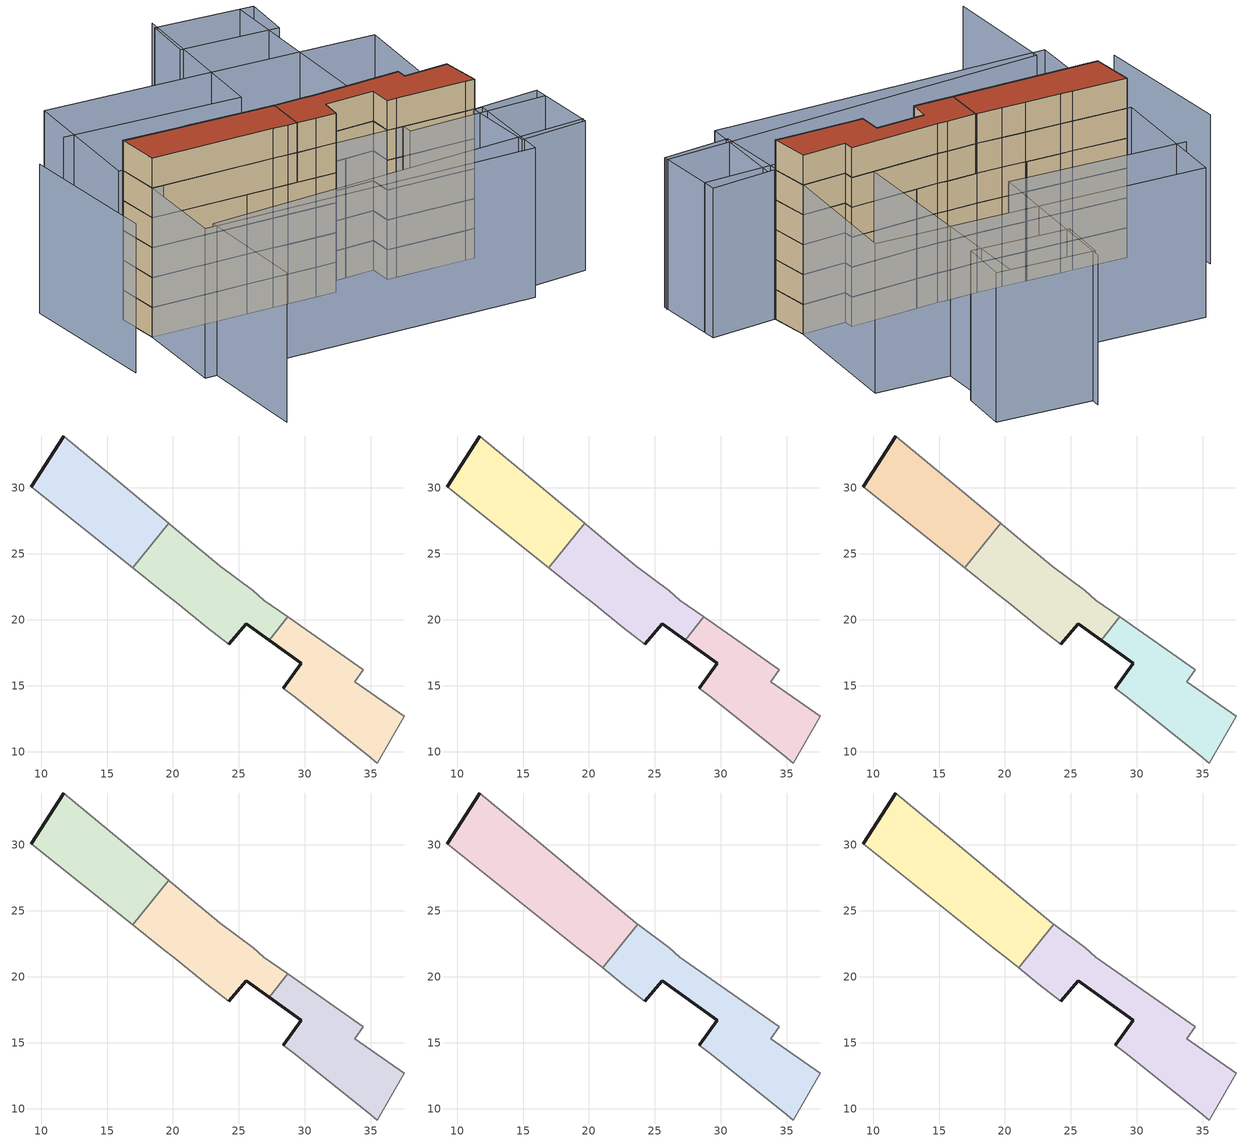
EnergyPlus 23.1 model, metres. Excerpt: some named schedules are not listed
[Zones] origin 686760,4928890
93487a3be9cabf93_F0_dwelling_0
 floor ground (EU_floor_Construction): 35.5,9.14 37.52,12.68 33.8,15.3 34.42,16.2 28.7,20.22 27.3,18.46 29.73,16.72 28.38,14.82 29.12,14.24 34.77,9.72 z0
 wall outside (EU_wall_Construction): 28.38,14.82 29.73,16.72 27.3,18.46 z0:3
 wall adiabatic (EU_wall_Construction): 28.7,20.22 34.42,16.2 33.8,15.3 37.52,12.68 35.5,9.14 34.77,9.72 29.12,14.24 28.38,14.82 z0:3
 wall to 93487a3be9cabf93_F0_dwelling_1 (EU_wall_Construction): 27.3,18.46 28.7,20.22 z0:3
93487a3be9cabf93_F0_dwelling_1
 floor ground (EU_floor_Construction): 27.3,18.46 28.7,20.22 26.9,21.49 26.08,22.19 23.59,24.05 21.63,25.68 19.74,27.26 19.67,27.32 16.96,23.93 19.12,22.21 20.27,21.3 22.58,19.45 24.23,18.14 25.56,19.71 z0
 wall outside (EU_wall_Construction): 27.3,18.46 25.56,19.71 24.23,18.14 z0:3
 wall adiabatic (EU_wall_Construction): 24.23,18.14 22.58,19.45 20.27,21.3 19.12,22.21 16.96,23.93 / 19.67,27.32 19.74,27.26 21.63,25.68 23.59,24.05 26.08,22.19 26.9,21.49 28.7,20.22 z0:3
 wall to 93487a3be9cabf93_F0_dwelling_2 (EU_wall_Construction): 16.96,23.93 19.67,27.32 z0:3
93487a3be9cabf93_F0_dwelling_2
 floor ground (EU_floor_Construction): 16.96,23.93 19.67,27.32 16.97,29.56 16.06,30.31 11.71,33.94 9.27,30.08 z0
 wall outside (EU_wall_Construction): 9.27,30.08 11.71,33.94 z0:3
 wall adiabatic (EU_wall_Construction): 16.96,23.93 9.27,30.08 / 11.71,33.94 16.06,30.31 16.97,29.56 19.67,27.32 z0:3
93487a3be9cabf93_F1_dwelling_0
 floor to 93487a3be9cabf93_F0_dwelling_0 (EU_floor_Construction): 35.5,9.14 37.52,12.68 33.8,15.3 34.42,16.2 28.7,20.22 27.3,18.46 29.73,16.72 28.38,14.82 29.12,14.24 34.77,9.72 z3
 wall outside (EU_wall_Construction): 28.38,14.82 29.73,16.72 27.3,18.46 z3:6
 wall adiabatic (EU_wall_Construction): 28.7,20.22 34.42,16.2 33.8,15.3 37.52,12.68 35.5,9.14 34.77,9.72 29.12,14.24 28.38,14.82 z3:6
 wall to 93487a3be9cabf93_F1_dwelling_1 (EU_wall_Construction): 27.3,18.46 28.7,20.22 z3:6
93487a3be9cabf93_F1_dwelling_1
 floor to 93487a3be9cabf93_F0_dwelling_1 (EU_floor_Construction): 27.3,18.46 28.7,20.22 26.9,21.49 26.08,22.19 23.59,24.05 21.63,25.68 19.74,27.26 19.67,27.32 16.96,23.93 19.12,22.21 20.27,21.3 22.58,19.45 24.23,18.14 25.56,19.71 z3
 wall outside (EU_wall_Construction): 27.3,18.46 25.56,19.71 24.23,18.14 z3:6
 wall adiabatic (EU_wall_Construction): 24.23,18.14 22.58,19.45 20.27,21.3 19.12,22.21 16.96,23.93 / 19.67,27.32 19.74,27.26 21.63,25.68 23.59,24.05 26.08,22.19 26.9,21.49 28.7,20.22 z3:6
 wall to 93487a3be9cabf93_F1_dwelling_2 (EU_wall_Construction): 16.96,23.93 19.67,27.32 z3:6
93487a3be9cabf93_F1_dwelling_2
 floor to 93487a3be9cabf93_F0_dwelling_2 (EU_floor_Construction): 16.96,23.93 19.67,27.32 16.97,29.56 16.06,30.31 11.71,33.94 9.27,30.08 z3
 wall outside (EU_wall_Construction): 9.27,30.08 11.71,33.94 z3:6
 wall adiabatic (EU_wall_Construction): 16.96,23.93 9.27,30.08 / 11.71,33.94 16.06,30.31 16.97,29.56 19.67,27.32 z3:6
93487a3be9cabf93_F2_dwelling_0
 floor to 93487a3be9cabf93_F1_dwelling_0 (EU_floor_Construction): 35.5,9.14 37.52,12.68 33.8,15.3 34.42,16.2 28.7,20.22 27.3,18.46 29.73,16.72 28.38,14.82 29.12,14.24 34.77,9.72 z6
 wall outside (EU_wall_Construction): 28.38,14.82 29.73,16.72 27.3,18.46 z6:9
 wall adiabatic (EU_wall_Construction): 28.7,20.22 34.42,16.2 33.8,15.3 37.52,12.68 35.5,9.14 34.77,9.72 29.12,14.24 28.38,14.82 z6:9
 wall to 93487a3be9cabf93_F2_dwelling_1 (EU_wall_Construction): 27.3,18.46 28.7,20.22 z6:9
93487a3be9cabf93_F2_dwelling_1
 floor to 93487a3be9cabf93_F1_dwelling_1 (EU_floor_Construction): 27.3,18.46 28.7,20.22 26.9,21.49 26.08,22.19 23.59,24.05 21.63,25.68 19.74,27.26 19.67,27.32 16.96,23.93 19.12,22.21 20.27,21.3 22.58,19.45 24.23,18.14 25.56,19.71 z6
 wall outside (EU_wall_Construction): 27.3,18.46 25.56,19.71 24.23,18.14 z6:9
 wall adiabatic (EU_wall_Construction): 24.23,18.14 22.58,19.45 20.27,21.3 19.12,22.21 16.96,23.93 / 19.67,27.32 19.74,27.26 21.63,25.68 23.59,24.05 26.08,22.19 26.9,21.49 28.7,20.22 z6:9
 wall to 93487a3be9cabf93_F2_dwelling_2 (EU_wall_Construction): 16.96,23.93 19.67,27.32 z6:9
93487a3be9cabf93_F2_dwelling_2
 floor to 93487a3be9cabf93_F1_dwelling_2 (EU_floor_Construction): 16.96,23.93 19.67,27.32 16.97,29.56 16.06,30.31 11.71,33.94 9.27,30.08 z6
 wall outside (EU_wall_Construction): 9.27,30.08 11.71,33.94 z6:9
 wall adiabatic (EU_wall_Construction): 16.96,23.93 9.27,30.08 / 11.71,33.94 16.06,30.31 16.97,29.56 19.67,27.32 z6:9
93487a3be9cabf93_F3_dwelling_0
 floor to 93487a3be9cabf93_F2_dwelling_0 (EU_floor_Construction): 35.5,9.14 37.52,12.68 33.8,15.3 34.42,16.2 28.7,20.22 27.3,18.46 29.73,16.72 28.38,14.82 29.12,14.24 34.77,9.72 z9
 wall outside (EU_wall_Construction): 28.38,14.82 29.73,16.72 27.3,18.46 z9:12
 wall adiabatic (EU_wall_Construction): 28.7,20.22 34.42,16.2 33.8,15.3 37.52,12.68 35.5,9.14 34.77,9.72 29.12,14.24 28.38,14.82 z9:12
 wall to 93487a3be9cabf93_F3_dwelling_1 (EU_wall_Construction): 27.3,18.46 28.7,20.22 z9:12
93487a3be9cabf93_F3_dwelling_1
 floor to 93487a3be9cabf93_F2_dwelling_1 (EU_floor_Construction): 27.3,18.46 28.7,20.22 26.9,21.49 26.08,22.19 23.59,24.05 21.63,25.68 19.74,27.26 19.67,27.32 16.96,23.93 19.12,22.21 20.27,21.3 22.58,19.45 24.23,18.14 25.56,19.71 z9
 wall outside (EU_wall_Construction): 27.3,18.46 25.56,19.71 24.23,18.14 z9:12
 wall adiabatic (EU_wall_Construction): 24.23,18.14 22.58,19.45 20.27,21.3 19.12,22.21 16.96,23.93 / 19.67,27.32 19.74,27.26 21.63,25.68 23.59,24.05 26.08,22.19 26.9,21.49 28.7,20.22 z9:12
 wall to 93487a3be9cabf93_F3_dwelling_2 (EU_wall_Construction): 16.96,23.93 19.67,27.32 z9:12
93487a3be9cabf93_F3_dwelling_2
 floor to 93487a3be9cabf93_F2_dwelling_2 (EU_floor_Construction): 16.96,23.93 19.67,27.32 16.97,29.56 16.06,30.31 11.71,33.94 9.27,30.08 z9
 wall outside (EU_wall_Construction): 9.27,30.08 11.71,33.94 z9:12
 wall adiabatic (EU_wall_Construction): 16.96,23.93 9.27,30.08 / 11.71,33.94 16.06,30.31 16.97,29.56 19.67,27.32 z9:12
93487a3be9cabf93_F4_dwelling_0
 floor to 93487a3be9cabf93_F3_dwelling_0 (EU_floor_Construction): 35.5,9.14 37.52,12.68 33.8,15.3 34.42,16.2 28.7,20.22 27.3,18.46 29.73,16.72 28.38,14.82 29.12,14.24 34.77,9.72 z12
 floor to 93487a3be9cabf93_F3_dwelling_1 (EU_floor_Construction): 27.3,18.46 28.7,20.22 26.9,21.49 26.08,22.19 23.69,23.97 21.06,20.67 22.58,19.45 24.23,18.14 25.56,19.71 z12
 wall outside (EU_wall_Construction): 28.38,14.82 29.73,16.72 25.56,19.71 24.23,18.14 z12:15
 wall adiabatic (EU_wall_Construction): 24.23,18.14 22.58,19.45 21.06,20.67 / 23.69,23.97 26.08,22.19 26.9,21.49 34.42,16.2 33.8,15.3 37.52,12.68 35.5,9.14 34.77,9.72 29.12,14.24 28.38,14.82 z12:15
 wall to 93487a3be9cabf93_F4_dwelling_1 (EU_wall_Construction): 21.05,20.67 23.69,23.97 z12:15
93487a3be9cabf93_F4_dwelling_1
 floor to 93487a3be9cabf93_F3_dwelling_1 (EU_floor_Construction): 21.06,20.67 23.69,23.97 23.59,24.05 21.63,25.68 19.74,27.26 19.67,27.32 16.96,23.93 19.12,22.21 20.27,21.3 z12
 floor to 93487a3be9cabf93_F3_dwelling_2 (EU_floor_Construction): 16.96,23.93 19.67,27.32 16.97,29.56 16.06,30.31 11.71,33.94 9.27,30.08 z12
 wall outside (EU_wall_Construction): 9.27,30.08 11.71,33.94 z12:15
 wall adiabatic (EU_wall_Construction): 21.06,20.67 20.27,21.3 19.12,22.21 9.27,30.08 / 11.71,33.94 16.06,30.31 16.97,29.56 19.74,27.26 21.63,25.68 23.59,24.05 23.69,23.97 z12:15
93487a3be9cabf93_F5_dwelling_0
 floor to 93487a3be9cabf93_F4_dwelling_0 (EU_floor_Construction): 35.5,9.14 37.52,12.68 33.8,15.3 34.42,16.2 26.9,21.49 26.08,22.19 23.69,23.97 21.05,20.67 22.58,19.45 24.23,18.14 25.56,19.71 29.73,16.72 28.38,14.82 29.12,14.24 34.77,9.72 z15
 wall outside (EU_wall_Construction): 28.38,14.82 29.73,16.72 25.56,19.71 24.23,18.14 z15:18
 wall adiabatic (EU_wall_Construction): 24.23,18.14 22.58,19.45 21.06,20.67 / 23.69,23.97 26.08,22.19 26.9,21.49 34.42,16.2 33.8,15.3 37.52,12.68 35.5,9.14 34.77,9.72 29.12,14.24 28.38,14.82 z15:18
 wall to 93487a3be9cabf93_F5_dwelling_1 (EU_wall_Construction): 21.05,20.67 23.69,23.97 z15:18
 roof outside (EU_roof_Construction): 34.42,16.2 33.8,15.3 37.52,12.68 35.5,9.14 34.77,9.72 29.12,14.24 28.38,14.82 29.73,16.72 25.56,19.71 24.23,18.14 22.58,19.45 21.06,20.67 23.69,23.97 26.08,22.19 26.9,21.49 z18
93487a3be9cabf93_F5_dwelling_1
 floor to 93487a3be9cabf93_F4_dwelling_1 (EU_floor_Construction): 21.05,20.67 23.69,23.97 23.59,24.05 21.63,25.68 19.74,27.26 16.97,29.56 16.06,30.31 11.71,33.94 9.27,30.08 19.12,22.21 20.27,21.3 z15
 wall outside (EU_wall_Construction): 9.27,30.08 11.71,33.94 z15:18
 wall adiabatic (EU_wall_Construction): 21.06,20.67 20.27,21.3 19.12,22.21 9.27,30.08 / 11.71,33.94 16.06,30.31 16.97,29.56 19.74,27.26 21.63,25.68 23.59,24.05 23.69,23.97 z15:18
 roof outside (EU_roof_Construction): 19.74,27.26 21.63,25.68 23.59,24.05 23.69,23.97 21.06,20.67 20.27,21.3 19.12,22.21 9.27,30.08 11.71,33.94 16.06,30.31 16.97,29.56 z18
shading: -2.57,12.2 4.45,22.21 / 4.45,22.21 37.2,-0.76 / 40.41,4.25 28.98,12.84 / 28.98,12.84 46.84,36.59 / 10.13,41.38 1.83,28.72 / 41.23,42.9 29.9,29.7 / 29.9,29.7 16.18,41.48 / 41.16,5.36 36.87,-1.05 / 36.87,-1.05 31.13,2.79 / 31.13,2.79 35.41,9.2 / 35.41,9.2 41.16,5.36 / 9.27,30.08 36.1,8.67 / 36.1,8.67 30.02,1.05 / 30.02,1.05 3.2,22.46 / 3.2,22.46 9.27,30.08 / 37.27,12.38 11.38,34.21 / 11.38,34.21 20.61,45.15 / 20.61,45.15 46.49,23.31 / 46.49,23.31 37.27,12.38 / 37.03,38.49 40.38,42.34 / 40.38,42.34 47.98,35.7 / 47.98,35.7 44.63,31.86 / 44.63,31.86 37.03,38.49 z0:15
[Building]
EU S2 Campaign: North Axis=0; Terrain=City; Solar Distribution=FullExterior
[Site:Location]
Bologna: Latitude=44.5; Longitude=11.25; Time Zone=1; Elevation=37
[SizingPeriod:WeatherFileDays]
AnnualSizingPeriod: Begin Month=1; Begin Day of Month=1; End Month=12; End Day of Month=31; Day of Week for Start Day=Monday; Use Weather File Daylight Saving Period=No; Use Weather File Rain and Snow Indicators=No
[MATERIAL]
EU_InternalMass_Material: Roughness=MediumRough; Thickness=0.1; Conductivity=1; Density=1800; Specific Heat=900; Thermal Absorptance=0.9; Solar Absorptance=0.7; Visible Absorptance=0.7
[MATERIAL:NOMASS] Roughness=MediumRough; Thermal Absorptance=0.9; Solar Absorptance=0.7; Visible Absorptance=0.7
Name | Thermal Resistance
EU_wall_NoMass | 0.905828
EU_roof_NoMass | 0.37593
EU_floor_NoMass | 0.67114
[CONSTRUCTION]
EU_wall_Construction: EU_wall_NoMass
EU_roof_Construction: EU_roof_NoMass
EU_floor_Construction: EU_floor_NoMass
EU_InternalMass_Construction: EU_InternalMass_Material
[ZONE] Type=1; Multiplier=1; Ceiling Height=autocalculate; Floor Area=autocalculate; Part of Total Floor Area=Yes
Name | Volume
93487a3be9cabf93_F0_dwelling_0; 93487a3be9cabf93_F1_dwelling_1; 93487a3be9cabf93_F2_dwelling_1; 93487a3be9cabf93_F3_dwelling_1; 93487a3be9cabf93_F0_dwelling_2 | 134.208
93487a3be9cabf93_F1_dwelling_0; 93487a3be9cabf93_F2_dwelling_0; 93487a3be9cabf93_F3_dwelling_0 | 134.21
93487a3be9cabf93_F4_dwelling_0 | 201.315
93487a3be9cabf93_F5_dwelling_0; 93487a3be9cabf93_F5_dwelling_1 | 201.316
93487a3be9cabf93_F0_dwelling_1 | 134.206
93487a3be9cabf93_F4_dwelling_1 | 201.307
93487a3be9cabf93_F1_dwelling_2; 93487a3be9cabf93_F2_dwelling_2; 93487a3be9cabf93_F3_dwelling_2 | 134.205
[INTERNALMASS] Construction=EU_InternalMass_Construction
Name | Zone or ZoneList | Surface Area
93487a3be9cabf93_F0_dwelling_0_EU_InternalMass | 93487a3be9cabf93_F0_dwelling_0 | 44.7367
93487a3be9cabf93_F0_dwelling_1_EU_InternalMass | 93487a3be9cabf93_F0_dwelling_1 | 44.7356
93487a3be9cabf93_F0_dwelling_2_EU_InternalMass | 93487a3be9cabf93_F0_dwelling_2 | 44.7352
93487a3be9cabf93_F1_dwelling_0_EU_InternalMass | 93487a3be9cabf93_F1_dwelling_0 | 44.7367
93487a3be9cabf93_F1_dwelling_1_EU_InternalMass | 93487a3be9cabf93_F1_dwelling_1 | 44.7356
93487a3be9cabf93_F1_dwelling_2_EU_InternalMass | 93487a3be9cabf93_F1_dwelling_2 | 44.7352
93487a3be9cabf93_F2_dwelling_0_EU_InternalMass | 93487a3be9cabf93_F2_dwelling_0 | 44.7367
93487a3be9cabf93_F2_dwelling_1_EU_InternalMass | 93487a3be9cabf93_F2_dwelling_1 | 44.7356
93487a3be9cabf93_F2_dwelling_2_EU_InternalMass | 93487a3be9cabf93_F2_dwelling_2 | 44.7352
93487a3be9cabf93_F3_dwelling_0_EU_InternalMass | 93487a3be9cabf93_F3_dwelling_0 | 44.7367
93487a3be9cabf93_F3_dwelling_1_EU_InternalMass | 93487a3be9cabf93_F3_dwelling_1 | 44.7356
93487a3be9cabf93_F3_dwelling_2_EU_InternalMass | 93487a3be9cabf93_F3_dwelling_2 | 44.7352
93487a3be9cabf93_F4_dwelling_0_EU_InternalMass | 93487a3be9cabf93_F4_dwelling_0 | 67.1049
93487a3be9cabf93_F4_dwelling_1_EU_InternalMass | 93487a3be9cabf93_F4_dwelling_1 | 67.1054
93487a3be9cabf93_F5_dwelling_0_EU_InternalMass | 93487a3be9cabf93_F5_dwelling_0 | 67.1049
93487a3be9cabf93_F5_dwelling_1_EU_InternalMass | 93487a3be9cabf93_F5_dwelling_1 | 67.1054
[OTHEREQUIPMENT] Fuel Type=Electricity; Design Level Calculation Method=Watts/Area; Power per Zone Floor Area=1; Fraction Latent=0; Fraction Radiant=0; Fraction Lost=0; Carbon Dioxide Generation Rate=0; EndUse Subcategory=EU_Step8_InternalGains
Name | Zone or ZoneList or Space or SpaceList | Schedule
EU_Step8_InternalGain_93487a3be9cabf93_F0_dwelling_0_f000 | 93487a3be9cabf93_F0_dwelling_0 | EU_Step8_GainSchedule_93487a3be9cabf93_F0_dwelling_0_f000
EU_Step8_InternalGain_93487a3be9cabf93_F0_dwelling_1_f000 | 93487a3be9cabf93_F0_dwelling_1 | EU_Step8_GainSchedule_93487a3be9cabf93_F0_dwelling_1_f000
EU_Step8_InternalGain_93487a3be9cabf93_F0_dwelling_2_f000 | 93487a3be9cabf93_F0_dwelling_2 | EU_Step8_GainSchedule_93487a3be9cabf93_F0_dwelling_2_f000
EU_Step8_InternalGain_93487a3be9cabf93_F1_dwelling_0_f000 | 93487a3be9cabf93_F1_dwelling_0 | EU_Step8_GainSchedule_93487a3be9cabf93_F1_dwelling_0_f000
EU_Step8_InternalGain_93487a3be9cabf93_F1_dwelling_1_f000 | 93487a3be9cabf93_F1_dwelling_1 | EU_Step8_GainSchedule_93487a3be9cabf93_F1_dwelling_1_f000
EU_Step8_InternalGain_93487a3be9cabf93_F1_dwelling_2_f000 | 93487a3be9cabf93_F1_dwelling_2 | EU_Step8_GainSchedule_93487a3be9cabf93_F1_dwelling_2_f000
EU_Step8_InternalGain_93487a3be9cabf93_F2_dwelling_0_f000 | 93487a3be9cabf93_F2_dwelling_0 | EU_Step8_GainSchedule_93487a3be9cabf93_F2_dwelling_0_f000
EU_Step8_InternalGain_93487a3be9cabf93_F2_dwelling_1_f000 | 93487a3be9cabf93_F2_dwelling_1 | EU_Step8_GainSchedule_93487a3be9cabf93_F2_dwelling_1_f000
EU_Step8_InternalGain_93487a3be9cabf93_F2_dwelling_2_f000 | 93487a3be9cabf93_F2_dwelling_2 | EU_Step8_GainSchedule_93487a3be9cabf93_F2_dwelling_2_f000
EU_Step8_InternalGain_93487a3be9cabf93_F3_dwelling_0_f000 | 93487a3be9cabf93_F3_dwelling_0 | EU_Step8_GainSchedule_93487a3be9cabf93_F3_dwelling_0_f000
EU_Step8_InternalGain_93487a3be9cabf93_F3_dwelling_1_f000 | 93487a3be9cabf93_F3_dwelling_1 | EU_Step8_GainSchedule_93487a3be9cabf93_F3_dwelling_1_f000
EU_Step8_InternalGain_93487a3be9cabf93_F3_dwelling_2_f000 | 93487a3be9cabf93_F3_dwelling_2 | EU_Step8_GainSchedule_93487a3be9cabf93_F3_dwelling_2_f000
EU_Step8_InternalGain_93487a3be9cabf93_F4_dwelling_0_f000 | 93487a3be9cabf93_F4_dwelling_0 | EU_Step8_GainSchedule_93487a3be9cabf93_F4_dwelling_0_f000
EU_Step8_InternalGain_93487a3be9cabf93_F4_dwelling_1_f000 | 93487a3be9cabf93_F4_dwelling_1 | EU_Step8_GainSchedule_93487a3be9cabf93_F4_dwelling_1_f000
EU_Step8_InternalGain_93487a3be9cabf93_F5_dwelling_0_f000 | 93487a3be9cabf93_F5_dwelling_0 | EU_Step8_GainSchedule_93487a3be9cabf93_F5_dwelling_0_f000
EU_Step8_InternalGain_93487a3be9cabf93_F5_dwelling_1_f000 | 93487a3be9cabf93_F5_dwelling_1 | EU_Step8_GainSchedule_93487a3be9cabf93_F5_dwelling_1_f000
[ZONEVENTILATION:DESIGNFLOWRATE] Schedule=EU_AlwaysOn; Design Flow Rate Calculation Method=AirChanges/Hour; Air Changes per Hour=0.73129; Ventilation Type=Natural; Fan Pressure Rise=0; Fan Total Efficiency=1; Constant Term Coefficient=1; Temperature Term Coefficient=0; Velocity Term Coefficient=0; Velocity Squared Term Coefficient=0; Minimum Indoor Temperature=-100; Maximum Indoor Temperature=100; Delta Temperature=-100; Minimum Outdoor Temperature=-100; Maximum Outdoor Temperature=100; Maximum Wind Speed=40
Name | Zone or ZoneList or Space or SpaceList
EU_ConstantAir_93487a3be9cabf93_F0_dwelling_0 | 93487a3be9cabf93_F0_dwelling_0
EU_ConstantAir_93487a3be9cabf93_F0_dwelling_1 | 93487a3be9cabf93_F0_dwelling_1
EU_ConstantAir_93487a3be9cabf93_F0_dwelling_2 | 93487a3be9cabf93_F0_dwelling_2
EU_ConstantAir_93487a3be9cabf93_F1_dwelling_0 | 93487a3be9cabf93_F1_dwelling_0
EU_ConstantAir_93487a3be9cabf93_F1_dwelling_1 | 93487a3be9cabf93_F1_dwelling_1
EU_ConstantAir_93487a3be9cabf93_F1_dwelling_2 | 93487a3be9cabf93_F1_dwelling_2
EU_ConstantAir_93487a3be9cabf93_F2_dwelling_0 | 93487a3be9cabf93_F2_dwelling_0
EU_ConstantAir_93487a3be9cabf93_F2_dwelling_1 | 93487a3be9cabf93_F2_dwelling_1
EU_ConstantAir_93487a3be9cabf93_F2_dwelling_2 | 93487a3be9cabf93_F2_dwelling_2
EU_ConstantAir_93487a3be9cabf93_F3_dwelling_0 | 93487a3be9cabf93_F3_dwelling_0
EU_ConstantAir_93487a3be9cabf93_F3_dwelling_1 | 93487a3be9cabf93_F3_dwelling_1
EU_ConstantAir_93487a3be9cabf93_F3_dwelling_2 | 93487a3be9cabf93_F3_dwelling_2
EU_ConstantAir_93487a3be9cabf93_F4_dwelling_0 | 93487a3be9cabf93_F4_dwelling_0
EU_ConstantAir_93487a3be9cabf93_F4_dwelling_1 | 93487a3be9cabf93_F4_dwelling_1
EU_ConstantAir_93487a3be9cabf93_F5_dwelling_0 | 93487a3be9cabf93_F5_dwelling_0
EU_ConstantAir_93487a3be9cabf93_F5_dwelling_1 | 93487a3be9cabf93_F5_dwelling_1
[HVACTEMPLATE:THERMOSTAT] Constant Heating Setpoint=20; Constant Cooling Setpoint=50
EU_HeatOnly_93487a3be9cabf93_F0_dwelling_0; EU_HeatOnly_93487a3be9cabf93_F0_dwelling_1; EU_HeatOnly_93487a3be9cabf93_F0_dwelling_2; EU_HeatOnly_93487a3be9cabf93_F1_dwelling_0; EU_HeatOnly_93487a3be9cabf93_F1_dwelling_1; EU_HeatOnly_93487a3be9cabf93_F1_dwelling_2; EU_HeatOnly_93487a3be9cabf93_F2_dwelling_0; EU_HeatOnly_93487a3be9cabf93_F2_dwelling_1; EU_HeatOnly_93487a3be9cabf93_F2_dwelling_2; EU_HeatOnly_93487a3be9cabf93_F3_dwelling_0; EU_HeatOnly_93487a3be9cabf93_F3_dwelling_1; EU_HeatOnly_93487a3be9cabf93_F3_dwelling_2; EU_HeatOnly_93487a3be9cabf93_F4_dwelling_0; EU_HeatOnly_93487a3be9cabf93_F4_dwelling_1; EU_HeatOnly_93487a3be9cabf93_F5_dwelling_0
